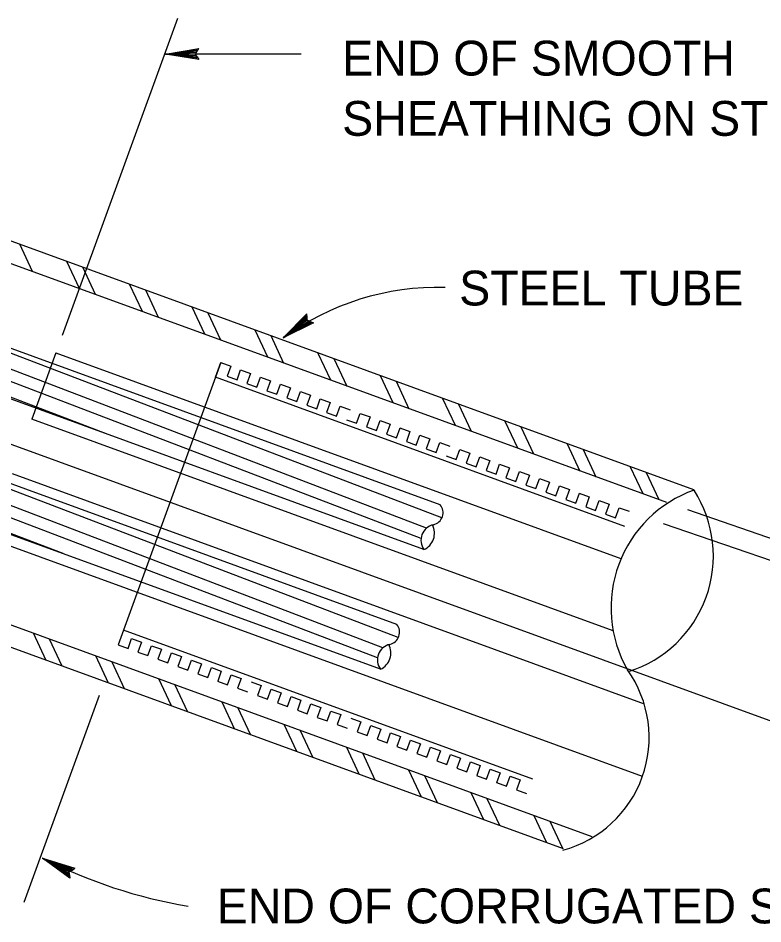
# Model space of a CAD drawing. Extents: x 0 to 2.83, y 0 to 1.83.
# Drawn here: x 2.3299 to 2.5739, y 0.4263 to 0.7227 of the extents above; entities that cross this region are included whole.
import ezdxf

# ---------------------------------------------------------------- set-up
doc = ezdxf.new("R2010")
doc.units = 0
for name, color, linetype in [('201 Center and Station Line', 7, 'Continuous'), ('212 Leaders and Dim Lines', 7, 'Continuous'), ('214 Text and Titles', 7, 'Continuous'), ('221 Structural Steel', 7, 'Continuous'), ('222 Structural Steel', 7, 'Continuous'), ('225 Existing Steel', 7, 'Continuous')]:
    doc.layers.add(name, color=color, linetype=linetype)

msp = doc.modelspace()

# ---------------------------------------------------------------- linework, layer by layer
at = {"layer": '201 Center and Station Line'}
msp.add_line((2.627306805305637, 0.4741265651397047), (1.9489622925948487, 0.7210392510858515), dxfattribs=at)
at = {"layer": '212 Leaders and Dim Lines'}
for p, q in [((2.344460716268521, 0.6190105035395768), (2.382209297528715, 0.7227241543787936)), ((2.3782341792800867, 0.7109625128390329), (2.389171679280087, 0.7127897697834774)), ((2.3782341792800867, 0.7109625128390329), (2.388890429280087, 0.7123331725612552)), ((2.388609179280087, 0.7118765753390329), (2.3782341792800867, 0.7109625128390329)), ((2.388046679280087, 0.7109625128390329), (2.388609179280087, 0.7118765753390329)), ((2.388609179280087, 0.7118765753390329), (2.389171679280087, 0.7127897697834774)), ((2.388327929280087, 0.7114191100612551), (2.3782341792800867, 0.7109625128390329)), ((2.4226616727323838, 0.7109625128390329), (2.3782341792800867, 0.7109625128390329)), ((2.388046679280087, 0.7109625128390329), (2.3782341792800867, 0.7109625128390329)), ((2.389171679280087, 0.7091369920056996), (2.3782341792800867, 0.7109625128390329)), ((2.3782341792800867, 0.7109625128390329), (2.388609179280087, 0.7100493183945885)), ((2.388890429280087, 0.7095935892279218), (2.3782341792800867, 0.7109625128390329)), ((2.3782341792800867, 0.7109625128390329), (2.388327929280087, 0.7105059156168106)), ((2.388609179280087, 0.7100493183945885), (2.388046679280087, 0.7109625128390329)), ((2.388609179280087, 0.7100493183945885), (2.389171679280087, 0.7091369920056996)), ((2.416730268422666, 0.6180352105993616), (2.4244929763572, 0.6259540577196278)), ((2.4245762720786774, 0.6248847625470267), (2.4244929763572, 0.6259540577196278)), ((2.416730268422666, 0.6180352105993616), (2.424534624217938, 0.6254194101333272)), ((2.4245762720786774, 0.6248847625470267), (2.416730268422666, 0.6180352105993616)), ((2.424618431223499, 0.6243494134558906), (2.416730268422666, 0.6180352105993616)), ((2.424660079084238, 0.6238147658695903), (2.416730268422666, 0.6180352105993616)), ((2.416730268422666, 0.6180352105993616), (2.4251563020784426, 0.6236114303688441)), ((2.416730268422666, 0.6180352105993616), (2.425652525072647, 0.6234080948680982)), ((2.4261482367827685, 0.6232054608721879), (2.416730268422666, 0.6180352105993616)), ((2.426644459776973, 0.623002125371442), (2.416730268422666, 0.6180352105993616)), ((2.424660079084238, 0.6238147658695903), (2.4245762720786774, 0.6248847625470267)), ((2.425652525072647, 0.6234080948680982), (2.424660079084238, 0.6238147658695903)), ((2.425652525072647, 0.6234080948680982), (2.426644459776973, 0.623002125371442)), ((2.549187588672258, 0.5618588666040099), (2.614346160513111, 0.5393458457431997)), ((2.541251308856932, 0.5573651613410202), (2.612599769459316, 0.5327136279037745)), ((2.33197083235966, 0.4333540478045555), (2.3566243947174517, 0.5010886213338176)), ((2.346711716693559, 0.44335236741948564), (2.3379580389048558, 0.44778613347348184)), ((2.3468904637213903, 0.44121550036396356), (2.3379580389048558, 0.44778613347348184)), ((2.3379580389048558, 0.44778613347348184), (2.348540966866756, 0.4444741235181446)), ((2.3476265378950747, 0.44391363266263095), (2.3379580389048558, 0.44778613347348184)), ((2.3379580389048558, 0.44778613347348184), (2.3468008940925573, 0.4422835466979087)), ((2.3468458750218915, 0.44174991072475206), (2.3379580389048558, 0.44778613347348184)), ((2.3379580389048558, 0.44778613347348184), (2.3467563053930576, 0.4428179570586972)), ((2.3471689311794, 0.4436326128472425), (2.3379580389048558, 0.44778613347348184)), ((2.3379580389048558, 0.44778613347348184), (2.3480837523809153, 0.44419387809038774)), ((2.346711716693559, 0.44335236741948564), (2.3476265378950747, 0.44391363266263095)), ((2.3468008940925573, 0.4422835466979087), (2.346711716693559, 0.44335236741948564)), ((2.3468008940925573, 0.4422835466979087), (2.3468904637213903, 0.44121550036396356)), ((2.3476265378950747, 0.44391363266263095), (2.348540966866756, 0.4444741235181446))]:
    msp.add_line(p, q, dxfattribs=at)
for centre, radius, start, end in [((2.4676240483540246, 0.5482066477017532), 0.08640720474617145, 88.56650833333333, 126.086025), ((2.4136627707766776, 0.597251581540771), 0.1675444018573584, 243.13763888888886, 260.3676444444444)]:
    msp.add_arc(centre, radius, start, end, dxfattribs=at)
at = {"layer": '221 Structural Steel'}
for p, q in [((2.4682254255542855, 0.5634501764468548), (2.141941304721546, 0.6822087066881544)), ((2.4628815935357915, 0.5487677617524467), (2.136597472703052, 0.6675259639197696)), ((2.4539744413058635, 0.5242972892845931), (2.12769032042014, 0.6430541791030248)), ((2.448630609287369, 0.5096142184157395), (2.122346816502115, 0.6283714363346399)), ((2.396298588276435, 0.6099938116633496), (2.362688023955286, 0.5176460425716909)), ((2.394549900598835, 0.6051900058886542), (2.396298588276435, 0.6099938116633496)), ((2.396298588276435, 0.6099938116633496), (2.3995610554849325, 0.6088061475998694)), ((2.3995610554849325, 0.6088061475998694), (2.3983740475694066, 0.6055436804178639)), ((2.528651278610207, 0.5563802945704412), (2.394549900598835, 0.6051900058886542)), ((2.3983740475694066, 0.6055436804178639), (2.401636514777904, 0.6043563444283606)), ((2.401636514777904, 0.6043563444283606), (2.402825163063315, 0.6076188116633497)), ((2.4028166328749987, 0.6076211082341714), (2.406079428157473, 0.6064337722711597)), ((2.406087630271811, 0.6064314757003382), (2.4049006224092686, 0.6031690084918407)), ((2.408163089591274, 0.60198036020643), (2.4093504255542855, 0.6052441397108349)), ((2.4093418953659693, 0.6052464363346399), (2.412604362547976, 0.6040591003451367)), ((2.4049006224092686, 0.6031690084918407), (2.408163089591274, 0.60198036020643)), ((2.412612892736291, 0.6040554914254239), (2.4114252286728117, 0.6007930242169267)), ((2.414688023981777, 0.599605688280407), (2.415875359944789, 0.6028681554889042)), ((2.4158684701793405, 0.6028714363346399), (2.4191306092873694, 0.6016844284456051)), ((2.4114252286728117, 0.6007930242169267), (2.414688023981777, 0.599605688280407)), ((2.419139467549662, 0.6016808195258927), (2.4179518035126737, 0.5984180242434184)), ((2.4212145987686573, 0.5972310163808755), (2.4224019347316674, 0.6004934835363894)), ((2.4223934045433526, 0.6004954520332341), (2.425655871751849, 0.5993084441706912)), ((2.425664073839696, 0.5993061475998694), (2.4244770659771535, 0.5960433523173952)), ((2.4179518035126737, 0.5984180242434184), (2.4212145987686573, 0.5972310163808755)), ((2.4244770659771535, 0.5960433523173952), (2.427739533159159, 0.5948550321059615)), ((2.427739533159159, 0.5948550321059615), (2.428926869122171, 0.5981188116633497)), ((2.4289196512827456, 0.5981207801601944), (2.432182446538729, 0.5969337722446679)), ((2.432190976727044, 0.5969298352509784), (2.431002000367657, 0.5936673680689729)), ((2.431002000367657, 0.5936673680689729), (2.43426610797253, 0.5924800321059615)), ((2.43426610797253, 0.5924800321059615), (2.4354531158350725, 0.595742499287967)), ((2.4354449137472254, 0.5957461082076796), (2.4387077090297, 0.5945591003451366)), ((2.4407910423630335, 0.5901056882804069), (2.4419783782995523, 0.5933681554889042)), ((2.4419698481377288, 0.5933714363346398), (2.445233955742602, 0.5921824599222687)), ((2.4375285751545355, 0.5912926961429497), (2.4407910423630335, 0.5901056882804069)), ((2.4452411735820268, 0.592180491425424), (2.4440535095450384, 0.5889180242169266)), ((2.447317289075935, 0.587729047857539), (2.4485049531129235, 0.5909934835363894)), ((2.4484964229246073, 0.5909954520332341), (2.451758890106614, 0.5898081160967141)), ((2.4440535095450384, 0.5889180242169266), (2.447317289075935, 0.587729047857539)), ((2.451767420294929, 0.5898045071770017), (2.4505800843319188, 0.5865420399685042)), ((2.453842551540415, 0.585354375931516), (2.4550302155774033, 0.5886171712139902)), ((2.4550213573151103, 0.5886207801337027), (2.458285464919984, 0.5874334441706911)), ((2.4582923546854323, 0.5874298352509785), (2.4571053468228894, 0.584167368068973)), ((2.4505800843319188, 0.5865420399685042), (2.453842551540415, 0.585354375931516)), ((2.4571053468228894, 0.584167368068973), (2.460367814004895, 0.5829800321059614)), ((2.460367814004895, 0.5829800321059614), (2.4615564622903054, 0.5862421712139901)), ((2.4615479321019906, 0.5862461082076796), (2.464810399310487, 0.5850571318482919)), ((2.4648189294988034, 0.5850551633249554), (2.4636315935357915, 0.5817923680689729)), ((2.4636315935357915, 0.5817923680689729), (2.466894060717797, 0.5806037197570705)), ((2.466894060717797, 0.5806037197570705), (2.4680813966808084, 0.583867499287967)), ((2.4680731945929613, 0.5838701239592572), (2.4713356617749667, 0.5826824599222686)), ((2.4734189951083, 0.5782290478575389), (2.474606659171781, 0.5814918431135214)), ((2.4745997694063324, 0.5814951239592572), (2.4778622366148304, 0.5803081160967142)), ((2.470156856026764, 0.5794167118945275), (2.4734189951083, 0.5782290478575389)), ((2.4778704387026775, 0.58030450715051), (2.4766834308136425, 0.5770417118945275)), ((2.479945569921671, 0.5758543759315159), (2.4811332339586594, 0.5791168431135214)), ((2.4811243757228594, 0.5791207801337026), (2.4843868429048643, 0.5779318037478232)), ((2.4766834308136425, 0.5770417118945275), (2.479945569921671, 0.5758543759315159)), ((2.4843957011671574, 0.5779298352509785), (2.4832083652041455, 0.5746670399685042)), ((2.4864708324126434, 0.5734783916830934), (2.487657840275186, 0.5767421712139902)), ((2.487650950509738, 0.5767444677848117), (2.490913417691743, 0.5755571318482919)), ((2.4909219478800595, 0.5755531948281107), (2.489733299594649, 0.572291055720082)), ((2.4832083652041455, 0.5746670399685042), (2.4864708324126434, 0.5734783916830934)), ((2.489733299594649, 0.572291055720082), (2.4929970791255456, 0.5711037197570704)), ((2.4929970791255456, 0.5711037197570704), (2.494184415088557, 0.5743661869655677)), ((2.4941762129742173, 0.5743697958852804), (2.4974386801827153, 0.5731824599222687)), ((2.4974468822705624, 0.5731791790765329), (2.49625987440802, 0.5699163837940587)), ((2.49625987440802, 0.5699163837940587), (2.4995223415900254, 0.568729047857539)), ((2.4995223415900254, 0.568729047857539), (2.500709677553037, 0.5719915150395447)), ((2.500701475438697, 0.5719951239592571), (2.503965254969594, 0.5708061475733777)), ((2.5039721447350423, 0.5708045071505099), (2.502784808772031, 0.5675417118945275)), ((2.5060489164033966, 0.566352735508648), (2.5072362523399154, 0.5696168431135215)), ((2.507227722178092, 0.5696191397108349), (2.5104901893600973, 0.5684318037478232)), ((2.502784808772031, 0.5675417118945275), (2.5060489164033966, 0.566352735508648)), ((2.5104987195484134, 0.5684278667541337), (2.509311055511425, 0.565165727646105)), ((2.512573850767407, 0.5639780635826249), (2.513761186730419, 0.5672408588650992)), ((2.5137526565421027, 0.5672444677848116), (2.517016436072999, 0.5660568037478232)), ((2.509311055511425, 0.565165727646105), (2.512573850767407, 0.5639780635826249)), ((2.5170233258384473, 0.5660531948281107), (2.515836317975905, 0.5627910557200819)), ((2.5190987851579103, 0.5616033916830935), (2.52028776154379, 0.5648658588650992)), ((2.520279231355474, 0.5648697958852804), (2.523541698537479, 0.563680819499401)), ((2.5235499006518185, 0.5636785229020875), (2.5223628927627835, 0.5604163837940588)), ((2.515836317975905, 0.5627910557200819), (2.5190987851579103, 0.5616033916830935)), ((2.5223628927627835, 0.5604163837940588), (2.5256253599712815, 0.5592274074346713)), ((2.5256253599712815, 0.5592274074346713), (2.5268126959078008, 0.5624915150395448)), ((2.5268041657459768, 0.5624934835363894), (2.5300669610019586, 0.5613061475733777)), ((2.3644252286728116, 0.5224318037478232), (2.362676212921234, 0.5176266856242367)), ((2.498525622435761, 0.47362242053007886), (2.3644252286728116, 0.5224318037478232)), ((2.365938680129732, 0.5164396777352023), (2.367126016066251, 0.5197034572660987)), ((2.367126016066251, 0.5197034572660987), (2.370388483274749, 0.518514808980688)), ((2.362676212921234, 0.5176266856242367), (2.365938680129732, 0.5164396777352023)), ((2.370388483274749, 0.518514808980688), (2.369201475385714, 0.5152520136982137)), ((2.3724652549166105, 0.5140646777352023), (2.373652590879622, 0.5173274730176765)), ((2.373652590879622, 0.5173274730176765), (2.3769150580616274, 0.516139808980688)), ((2.3769150580616274, 0.516139808980688), (2.3757277221251085, 0.5128776698726593)), ((2.3691926171234208, 0.5152559507183949), (2.3724570528287634, 0.5140686147553835)), ((2.375719191936792, 0.5128796383695039), (2.3789816591187973, 0.511692630506961)), ((2.3789905173810904, 0.5116900058356707), (2.3801775252701254, 0.5149528010916532)), ((2.3801775252701254, 0.5149528010916532), (2.383440320526107, 0.5137651370546648)), ((2.383440320526107, 0.5137651370546648), (2.382252656489119, 0.5105013575237682)), ((2.3822444544012717, 0.5105049664434809), (2.3855082339321685, 0.509317630506961)), ((2.385515123697617, 0.5093143496612252), (2.386704100057004, 0.512578129192122)), ((2.386704100057004, 0.512578129192122), (2.389966567265502, 0.5113891528062425)), ((2.389966567265502, 0.5113891528062425), (2.38877923130249, 0.5081266856242368)), ((2.3920416984844954, 0.5069393496612252), (2.3932293625214838, 0.5102021449436995)), ((2.3932293625214838, 0.5102021449436995), (2.3964915016295123, 0.5090144808802193)), ((2.3887710291881503, 0.5081302945439494), (2.3920334963966483, 0.506942958580938)), ((2.3964915016295123, 0.5090144808802193), (2.39530449376697, 0.5057520136982138)), ((2.398566960975468, 0.5045646777352022), (2.3997542969119867, 0.5078274730176765)), ((2.3997542969119867, 0.5078274730176765), (2.4030180764428835, 0.506639808980688)), ((2.3952959635786537, 0.505754310295527), (2.3985584307871513, 0.5045669743325155)), ((2.4030180764428835, 0.506639808980688), (2.401830740506363, 0.5033757013758146)), ((2.4062805436513814, 0.5054524730176765), (2.4095430108598777, 0.5042638247322655)), ((2.4095430108598777, 0.5042638247322655), (2.408356002944352, 0.5010010294497913)), ((2.4018225384185157, 0.503379638369504), (2.4050846775265446, 0.5021919743325155)), ((2.408347472809019, 0.5010049664434809), (2.411609939991024, 0.499817630506961)), ((2.411618142078871, 0.4998140215607567), (2.412805806142352, 0.503076488769254)), ((2.412805806142352, 0.503076488769254), (2.416069585646758, 0.5018891528062425)), ((2.416069585646758, 0.5018891528062425), (2.414880937361346, 0.4986266856242368)), ((2.4148737195219208, 0.4986286541210815), (2.418136514804395, 0.49744131815806997)), ((2.4181447168922423, 0.49743934966122527), (2.4193323809292306, 0.500701816843231)), ((2.4193323809292306, 0.500701816843231), (2.4225948481377286, 0.49951448088021927)), ((2.4225948481377286, 0.49951448088021927), (2.4214071840742477, 0.4962503732753458)), ((2.424669979356722, 0.4950630373123343), (2.4258576433937105, 0.4983271449436995)), ((2.4258576433937105, 0.4983271449436995), (2.4291197825017394, 0.497138496631797)), ((2.4213989819864006, 0.49625431029552697), (2.424661777268875, 0.49506664623204694)), ((2.4291197825017394, 0.497138496631797), (2.4279324465387293, 0.49387570137581455)), ((2.4311965541700933, 0.49268836541280303), (2.4323838901066144, 0.49595083259480854)), ((2.4323838901066144, 0.49595083259480854), (2.435646029214643, 0.49476349663179703)), ((2.427923916376904, 0.49387963836950394), (2.431188023981777, 0.4926919743325155)), ((2.435646029214643, 0.49476349663179703), (2.4344590213520987, 0.4915010294497913)), ((2.438908824497116, 0.4935761606687855), (2.4421712917056135, 0.49238882473226553)), ((2.4421712917056135, 0.49238882473226553), (2.4409836276421344, 0.489125045201369)), ((2.4344504911637825, 0.4915033260471047), (2.4377129583722805, 0.4903159900840932)), ((2.4442464229246075, 0.4879377092383575), (2.4454353993104867, 0.491201816843231)), ((2.4454353993104867, 0.491201816843231), (2.448697866492492, 0.4900128404573515)), ((2.448697866492492, 0.4900128404573515), (2.447510530529482, 0.4867503732753458)), ((2.4409754255542855, 0.4891286541210815), (2.444239533159159, 0.48794131815806996)), ((2.4475020003676566, 0.48675398219505844), (2.4507647956236385, 0.48556664623204693)), ((2.450772997737978, 0.48556270923835754), (2.45196033370099, 0.4888255045208318)), ((2.45196033370099, 0.4888255045208318), (2.455223128956972, 0.48763816855782005)), ((2.455223128956972, 0.48763816855782005), (2.4540354649199836, 0.48437570137581454)), ((2.457298260202458, 0.483188365412803), (2.458485268065001, 0.48645083259480854)), ((2.458485268065001, 0.48645083259480854), (2.461749703770343, 0.485263496631797)), ((2.4540272628321365, 0.48437766987265923), (2.4572894019401654, 0.4831906619836245)), ((2.461749703770343, 0.485263496631797), (2.4605620397333547, 0.4820010294497913)), ((2.46382450691536, 0.480812053063912), (2.465011842878372, 0.4840761606687855)), ((2.465011842878372, 0.4840761606687855), (2.4682743100868696, 0.4828875123833746)), ((2.4605535095450386, 0.482002997946636), (2.463815976727044, 0.48081566198362446)), ((2.4682743100868696, 0.4828875123833746), (2.467087302224327, 0.47962504520136906)), ((2.47034976937984, 0.47843738116438056), (2.4715367772953676, 0.48170017642036306)), ((2.4715367772953676, 0.48170017642036306), (2.4748008849002407, 0.48051284045735154)), ((2.4748008849002407, 0.48051284045735154), (2.4736119084878685, 0.4772503732753458)), ((2.467078443962034, 0.4796286541210815), (2.470341239191524, 0.4784409900840932)), ((2.4768763442197037, 0.47606270923835753), (2.4780633520557536, 0.47932517642036304)), ((2.4780633520557536, 0.47932517642036304), (2.4813261473647206, 0.47813816855782004)), ((2.4813261473647206, 0.47813816855782004), (2.4801384833277322, 0.4748753732753458)), ((2.4736050187224206, 0.4772523417721905), (2.476867485930918, 0.47606500583567074)), ((2.4801302812133925, 0.4748776698726592), (2.4833927484218905, 0.4736903339096477)), ((2.4834009505097376, 0.4736867249899351), (2.484588614546726, 0.47695050452083176)), ((2.484588614546726, 0.47695050452083176), (2.487850753654755, 0.4757618562089291)), ((2.487850753654755, 0.4757618562089291), (2.486663745792212, 0.47249938902692357)), ((2.489927525323109, 0.47131205306391205), (2.491115189360097, 0.4745745202724093)), ((2.491115189360097, 0.4745745202724093), (2.494377328468126, 0.4733871843093978)), ((2.4866555436778723, 0.472502997946636), (2.489919323208769, 0.4713156619836245)), ((2.494377328468126, 0.4733871843093978), (2.4931903205790906, 0.4701247171009003)), ((2.493181790417267, 0.47012668562423676), (2.4964439295252956, 0.4689396777087105))]:
    msp.add_line(p, q, dxfattribs=at)
for centre, radius, start, end in [((2.46504919585009, 0.5608977691170172), 0.004075372682899007, 282.83899722222225, 38.792433333333335), ((2.4670825826757627, 0.5518422710797996), 0.005205650801838868, 102.51218055555556, 216.19434166666667), ((2.4604582882552752, 0.554088233925353), 0.0058459260167678705, 294.4889194444445, 28.098188888888913), ((2.4507982619409545, 0.5217436499950359), 0.004075372682899007, 282.83899722222225, 38.792433333333335), ((2.452831648766396, 0.5126881519577018), 0.005205650801838868, 102.51218055555556, 216.19434166666667), ((2.446207354345519, 0.5149341148032552), 0.0058459260167678705, 294.4889194444445, 28.098188888888913)]:
    msp.add_arc(centre, radius, start, end, dxfattribs=at)
at = {"layer": '222 Structural Steel'}
for p, q in [((2.4636765410481942, 0.5557779323636307), (2.140788417559285, 0.6790420400214877)), ((2.4619137457657194, 0.55246428407822), (2.139515123618141, 0.675541711947511)), ((2.359456068580341, 0.5864295071505099), (2.1379465540641265, 0.6709924993144587)), ((2.468723457057441, 0.5591342315641307), (2.236194585567282, 0.6479042447125217)), ((2.449425228699303, 0.5166237328524781), (2.1265377614113303, 0.639889152859226)), ((2.447663089591274, 0.5133094283926216), (2.1252641393432277, 0.6363868562619126)), ((2.344707709003209, 0.5474649402261738), (2.123695569815704, 0.6318376436818438)), ((2.454472472809019, 0.519979703979001), (2.2256453729872137, 0.6073366594334216))]:
    msp.add_line(p, q, dxfattribs=at)
at = {"layer": '225 Existing Steel'}
for p, q in [((2.5512897300406343, 0.5683215675271421), (2.2967887457127363, 0.6609528011446367)), ((2.542422604080996, 0.5641581817062113), (2.2944124333638465, 0.6544262263577578)), ((2.3346312653823404, 0.6397887591492603), (2.3304806748438827, 0.6486883654657866)), ((2.350033168296179, 0.6341834441971829), (2.3458825777312304, 0.6430827224132404)), ((2.3552746381343552, 0.6322753077188323), (2.3511243756698756, 0.6411765544317345)), ((2.37067686909568, 0.6266696646662862), (2.366579100057004, 0.6354570662387949)), ((2.3759183389073635, 0.6247615281879358), (2.371767748368907, 0.633662774900838)), ((2.3910836932516313, 0.6192418431400132), (2.38693211843826, 0.6281430898794071)), ((2.396323522640447, 0.6173340347621313), (2.392225753601771, 0.6261220924825937)), ((2.4117257536017713, 0.6117287197835622), (2.4075754911372913, 0.6206296384224874)), ((2.4170197168922427, 0.6097070662123032), (2.4128166328749985, 0.6187218300181139)), ((2.342337518185168, 0.6131770492183677), (2.3344348208893626, 0.5914637432753969)), ((2.3423373569033235, 0.6131766060376863), (2.527393404569844, 0.5458218956276109)), ((2.4323691263272953, 0.6042149402526655), (2.4282713573151105, 0.6130026699256428)), ((2.4376634176652523, 0.6021936147818752), (2.433459021352099, 0.6112083785876858)), ((2.452773325811955, 0.5967877748743463), (2.4486230633474753, 0.6056890215872485)), ((2.458067617149912, 0.5947677617524467), (2.4538642050851824, 0.6037808851353896)), ((2.4731801499679067, 0.5893602814485418), (2.469082380955723, 0.5981476830475421)), ((2.4784219478800593, 0.5874534572925905), (2.4743241788678763, 0.5962415150395447)), ((2.524838614546726, 0.5221637590962768), (2.3344347496795073, 0.5914635475807531)), ((2.493585989875436, 0.5819341003451366), (2.4894895331856515, 0.5907218299916221)), ((2.4988274596871194, 0.580026291940763), (2.4947296906749363, 0.5888140215872485)), ((2.5140439951347924, 0.5743934179268924), (2.509893732670313, 0.5832943365658176)), ((2.5192854649464764, 0.5724852814485418), (2.5151352024819964, 0.5813865281614441)), ((2.534634874434511, 0.5669931554624125), (2.530537105369344, 0.5757805570349209)), ((2.3279577147254296, 0.5736673653668133), (2.5349806749233585, 0.4983173024064924)), ((2.539875031870812, 0.5650853470580388), (2.535777262858629, 0.5738730767045244)), ((2.5344344150885574, 0.47451382473226555), (2.3202433515492316, 0.5524715228726286)), ((2.5179662392180164, 0.454818286628423), (2.2564104648405094, 0.5500151370811566)), ((2.508537433443321, 0.4508592971471359), (2.2540357929144856, 0.5434905307911222)), ((2.3391539032020208, 0.512536790599432), (2.3350193887652826, 0.5214042446595383)), ((2.3443953730401974, 0.5106299664434809), (2.340260858603459, 0.5194964362816564)), ((2.3595607273579726, 0.5051092971736276), (2.3554104648934926, 0.5140102157860613)), ((2.3648025252701252, 0.5032024730176765), (2.360704428157473, 0.5119902026641617)), ((2.380204428157473, 0.4975968299651303), (2.3760525252701252, 0.5064967643556334)), ((2.385496750972093, 0.49557550452083177), (2.3812943231557857, 0.5045902683001507)), ((2.400846488507613, 0.49008337853470235), (2.3967483914214536, 0.49887110818118785)), ((2.4061404517980844, 0.48806205306391204), (2.4019376958813097, 0.49707648876925403)), ((2.421252000367657, 0.4826562131828747), (2.417101737876686, 0.4915574598957769)), ((2.4265446512827458, 0.48063587196050683), (2.4223418953659692, 0.48964932341742656)), ((2.4416578402486935, 0.4752287197305787), (2.4375597431360414, 0.48401644940355576)), ((2.4468989819864007, 0.47332058325222814), (2.442801212947725, 0.4821083128987136)), ((2.462064664404645, 0.4678012263047743), (2.457966567291993, 0.4765886278772828)), ((2.467304821867439, 0.46589473022279987), (2.463206724754787, 0.47468213182180014)), ((2.4824849400175166, 0.4603419086965267), (2.4783710948506306, 0.46916310294832303)), ((2.487726081755224, 0.45843377219168435), (2.4836125646888068, 0.4672549664434809)), ((2.503112564688807, 0.45286159374444934), (2.4990144675761545, 0.46164932341742654)), ((2.5083537064265142, 0.450953785313584), (2.5042559373878386, 0.4597411869125842))]:
    msp.add_line(p, q, dxfattribs=at)
for centre, radius, start, end in [((2.5650750406388427, 0.5297098593101891), 0.040938670614678964, 109.60128888888889, 209.75183055555556), ((2.5180326356728813, 0.5467007694184933), 0.0396253483157447, 287.4077194444444, 32.820608333333325), ((2.498484007018497, 0.4872481088392966), 0.038138578007838854, 285.06818055555556, 35.500786111111125)]:
    msp.add_arc(centre, radius, start, end, dxfattribs=at)

# ---------------------------------------------------------------- texts
at = {"layer": '214 Text and Titles'}
for s, p in [('END OF SMOOTH ', (2.436086691774662, 0.7039360608149775)), ('SHEATHING ON STRAND', (2.436086691774662, 0.6842103663705331)), ('STEEL TUBE', (2.474407004274662, 0.628677380259422)), ('END OF CORRUGATED SHEATHING', (2.394983393163551, 0.426443005259422))]:
    msp.add_text(s, height=0.011391802083333333, dxfattribs=at).set_placement(p)

doc.saveas('drawing.dxf')
